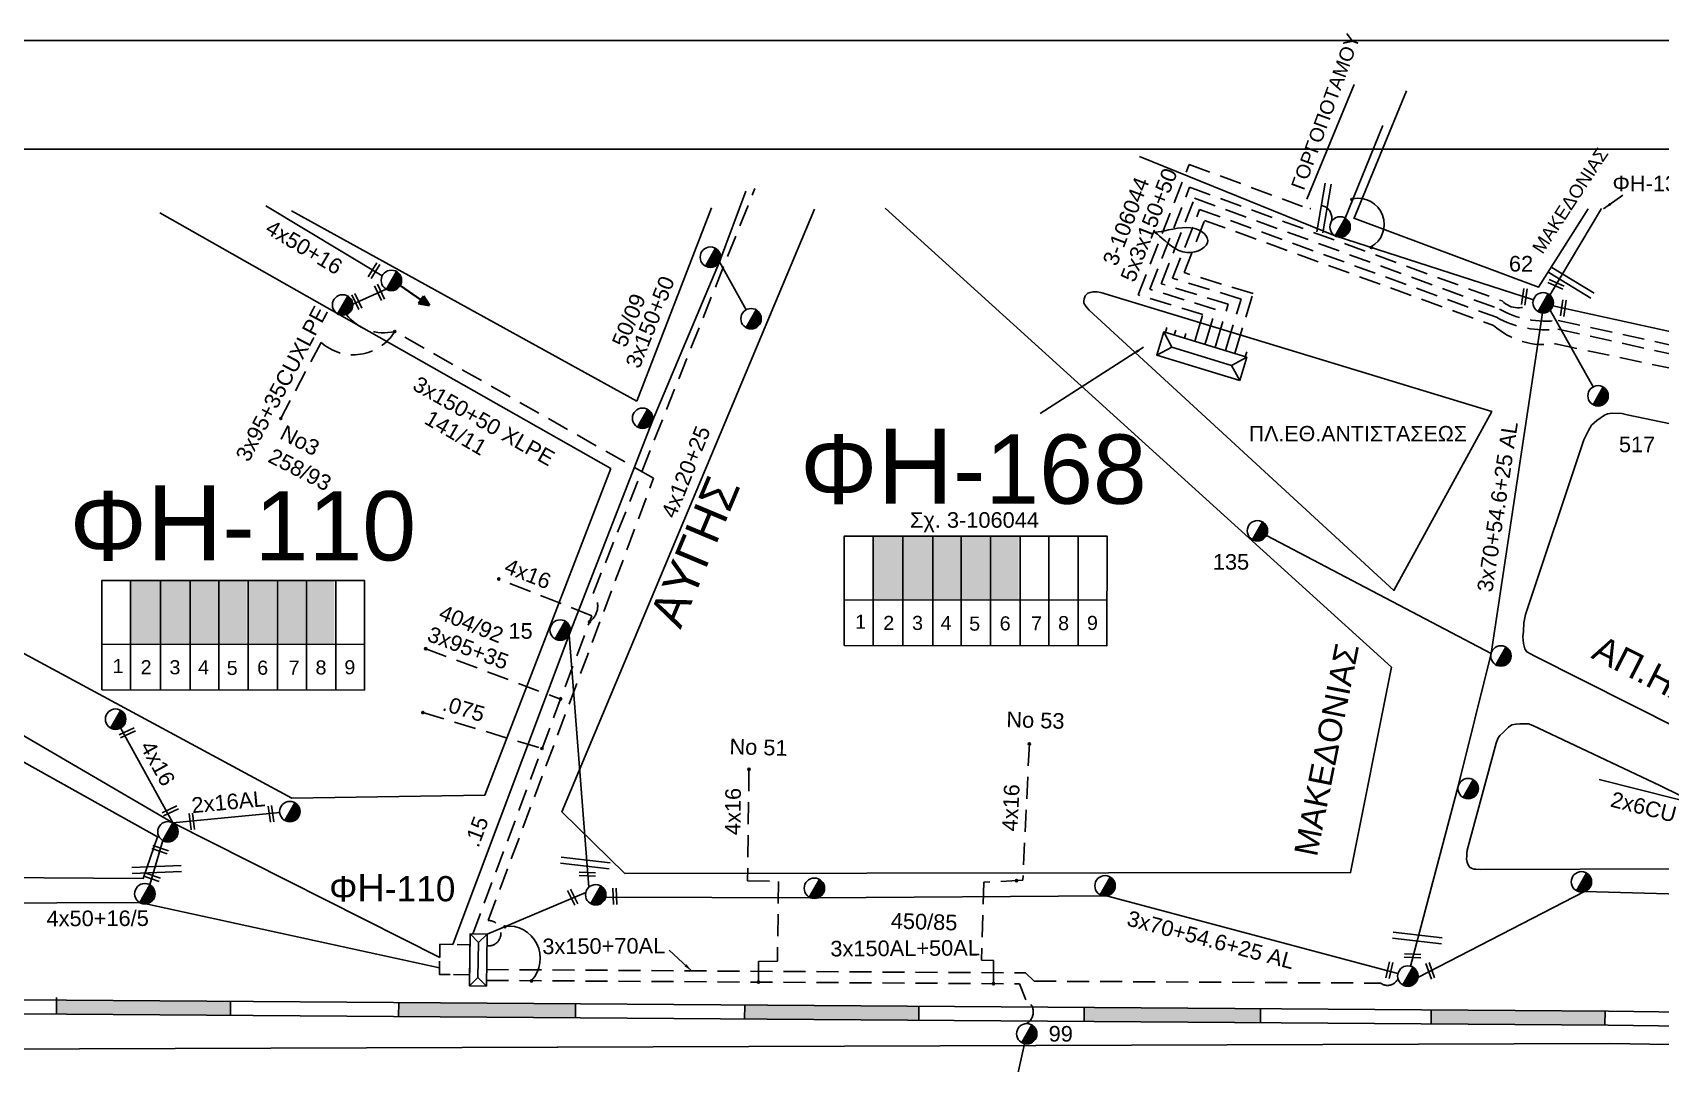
# Model space of a CAD drawing. Header units: millimetres. Extents: x 864 to 3062, y 833 to 2619.
# Drawn here: x 2421.6 to 2609.6, y 1742.5 to 1861.6 of the extents above; entities that cross this region are included whole.
import ezdxf
from ezdxf.enums import TextEntityAlignment as Align

# ---------------------------------------------------------------- set-up
doc = ezdxf.new("R2010")
doc.units = ezdxf.units.MM
doc.linetypes.add('DASHED', pattern=[19.05, 12.7, -6.35])
for name, color, linetype, lineweight in [('.075', 7, 'Continuous', 30), ('.15', 7, 'Continuous', 30), ('2x16', 7, 'Continuous', 30), ('2x6CU', 7, 'Continuous', 30), ('3x150+50', 7, 'Continuous', 30), ('3x150+70AL', 7, 'DASHED', 30), ('3x150AL+50CU', 7, 'Continuous', 30), ('3X48+38', 7, 'Continuous', 30), ('3x70+54.6+25 AL', 7, 'SYN_LINE', 30), ('3x95+35', 7, 'Continuous', 30), ('3x95+35CUXLPE', 7, 'Continuous', 30), ('4x16', 7, 'Continuous', 30), ('4x50+16', 7, 'Continuous', 30), ('4x50+16_5', 7, 'Continuous', 30), ('text διευθύνσεων', 250, 'Continuous', 30), ('Υπόβαθρο ΔΕΗ', 7, 'Continuous', 30)]:
    doc.layers.add(name, color=color, linetype=linetype, lineweight=lineweight)
for name, color, linetype in [('Pillar', 7, 'Continuous'), ('Pillar OTE', 7, 'Continuous'), ('TEXT ΚΑΛΩΔΙΩΝ', 7, 'Continuous'), ('Άγνωστα', 7, 'Continuous'), ('ΑΓΝΩΣΤΟ ΕΝΑΕΡΙΟ ΚΑΛΩΔΙΟ', 7, 'Continuous'), ('Επίτονοι', 7, 'Continuous'), ('Επιγραφές - Σχήματα', 7, 'Continuous'), ('Καλώδια ΧΤ   3x150+50CU', 7, 'DASHED'), ('Καλώδια ΧΤ   3x150AL+50CU', 7, 'DASHED'), ('Μηχανική τομή', 7, 'Continuous'), ('Περίπτερο', 7, 'Continuous'), ('Στύλος ΦΜ', 7, 'Continuous'), ('Στύλος ΦΜ @ 1', 7, 'Continuous'), ('Συνδέσεις', 7, 'Continuous'), ('Τομή', 7, 'Continuous'), ('Υποσταθμός πόλεως', 7, 'Continuous')]:
    doc.layers.add(name, color=color, linetype=linetype)
doc.styles.add('arial', font='arial.ttf')
doc.styles.get("Standard").update_dxf_attribs({"font": 'arial.ttf'})
doc.linetypes.add('SYN_LINE', pattern='A,0.5,-0.0001,["/\\/\\/\\/",Standard,S=0.1,R=0,X=0,Y=-0.05],-0.25', length=0.7501)
doc.dimstyles.new('ISO-25', dxfattribs={"dimtxt": 2.5, "dimasz": 2.5, "dimexe": 1.25, "dimexo": 0.625, "dimtad": 1, "dimtxsty": 'Standard', "dimcen": 2.5, "dimadec": 0, "dimazin": 0, "dimtfac": 1, "dimtmove": 0, "dimatfit": 3, "dimfxl": 1, "dimarcsym": 0})

# ---------------------------------------------------------------- blocks, each defined once
blk = doc.blocks.new('ΥΠΑΡΧΩΝ ΤΣΙΜΕΝΤΕΝΙΟΣ ΣΤΥΛΟΣ')
at = {"layer": 'Στύλος ΦΜ'}
blk.add_hatch(color=7, dxfattribs=at).paths.add_polyline_path([(-1.29, -2.28, 0.574793), (2.62, 0, 0.268822), (1.3, 2.27)])
at = {"layer": 'Στύλος ΦΜ', "color": 7}
blk.add_line((-1.29, -2.28), (1.3, 2.27), dxfattribs=at)
blk.add_circle((0, 0), 2.62, dxfattribs=at)
at = {"layer": 'Στύλος ΦΜ', "flags": 4}
for tag, p in [('ΑΡΙΘΜΟΣ', (-4.68, 8.05)), ('ΤΥΠΟΣ', (-4.91, 3.03))]:
    blk.add_attdef(tag, p, '', height=4, dxfattribs=at)
blk = doc.blocks.new('ΥΠΟΣΤΑΘΜΟΣ ΠΟΛΕΩΣ 9 ΑΝΑΧΩΡΗΣΕΩΝ')
at = {"layer": 'Υποσταθμός πόλεως', "ltscale": 40}
for p, q in [((-9.63, -2.82), (-9.63, -4)), ((-7.12, -2.82), (-7.12, -4)), ((-4.84, -2.82), (-4.84, -4)), ((-2.36, -2.82), (-2.36, -4)), ((0.09, -2.82), (0.09, -4)), ((2.55, -2.82), (2.55, -4)), ((5.02, -2.82), (5.02, -4)), ((7.48, -2.82), (7.48, -4)), ((9.61, -2.82), (9.61, -4))]:
    blk.add_line(p, q, dxfattribs=at)
blk.add_lwpolyline([(-10.02, 2.82), (10.02, 2.82), (10.02, -2.82), (-10.02, -2.82)], close=True, dxfattribs=at)
for points in [[(-7.21, 0), (-10.02, 2.82)], [(-10.02, -2.82), (-7.21, 0)], [(-7.21, 0), (7.21, 0)], [(7.21, 0), (10.02, 2.82)], [(10.02, -2.82), (7.21, 0)]]:
    blk.add_lwpolyline(points, dxfattribs=at)
at = {"layer": 'Υποσταθμός πόλεως', "linetype": 'SYN_LINE', "ltscale": 40, "flags": 1}
for tag, p in [('ΜΕΤΑΣΧΗΜΑΤΙΣΜΟΣ', (10.79, 1.71)), ('ΙΣΧΥΣ', (10.77, -1.08)), ('ΑΡΙΘΜΟΣ', (10.89, -3.8))]:
    blk.add_attdef(tag, p, '', height=1.8, dxfattribs=at)
blk = doc.blocks.new('ΜΗΧΑΝΙΚΗ ΤΟΜΗ')
at = {"layer": 'Μηχανική τομή', "ltscale": 40}
for p, q in [((-1.89, 0.78), (5.69, 0.78)), ((-1.89, -0.77), (5.69, -0.77))]:
    blk.add_line(p, q, dxfattribs=at)
blk = doc.blocks.new('PILLAR YPOSTATHMOU')
at = {"layer": 'Περίπτερο', "ltscale": 40}
for points in [[(540.43, 2525.12), (540.43, 2526.01), (541.51, 2526.01)], [(541.82, 2526.01), (542.91, 2526.01), (542.91, 2524.95)], [(541.59, 2523.53), (540.43, 2523.53), (540.43, 2524.86)], [(542.91, 2524.59), (542.91, 2523.53), (541.92, 2523.53)]]:
    blk.add_lwpolyline(points, dxfattribs=at)
blk = doc.blocks.new('Pillar')
at = {"layer": 'Υποσταθμός πόλεως', "linetype": 'Continuous', "ltscale": 40}
blk.add_lwpolyline([(-8.57, 2.82), (8.57, 2.82), (8.57, -2.82), (-8.57, -2.82)], close=True, dxfattribs=at)
for points in [[(-5.75, 0), (-8.57, 2.82)], [(-8.57, -2.82), (-5.75, 0)], [(-5.75, 0), (5.75, 0)], [(5.75, 0), (8.57, 2.82)], [(8.57, -2.82), (5.75, 0)]]:
    blk.add_lwpolyline(points, dxfattribs=at)
at = {"layer": 'Pillar', "ltscale": 40}
blk.add_attdef('PILLAR', (-5.74, 3.71), '', height=2.52, dxfattribs=at)
blk = doc.blocks.new('_ΣΥΝΔΕΣΗ')
at = {"layer": 'Συνδέσεις', "linetype": 'SYN_LINE', "ltscale": 40}
blk.add_hatch(color=256, dxfattribs=at).paths.add_polyline_path([(0.5, -0.01, 1), (-0.5, -0.01, 1)])
at = {"layer": 'Συνδέσεις'}
blk.add_circle((0, -0.01), 0.5, dxfattribs=at)
blk = doc.blocks.new('ΕΠΙΤΟΝΟΣ')
at = {"layer": 'Επίτονοι', "lineweight": 40, "ltscale": 40}
blk.add_hatch(color=256, dxfattribs=at).paths.add_polyline_path([(-1.13, 6.47), (0, 9.1), (1.13, 6.47)])
for p, q in [((-1.13, 6.47), (0, 9.1)), ((0, 9.1), (1.13, 6.47)), ((1.13, 6.47), (-1.13, 6.47)), ((-1.13, 6.47), (0, 6.47)), ((0, 6.47), (0, 0))]:
    blk.add_line(p, q, dxfattribs=at)
blk = doc.blocks.new('ΤΟΜΗ')
at = {"layer": 'Τομή', "ltscale": 40}
for p, q in [((-5.68, 0), (17.06, 0)), ((-5.68, -2.77), (17.06, -2.77))]:
    blk.add_line(p, q, dxfattribs=at)

msp = doc.modelspace()

# ---------------------------------------------------------------- hatches: boundary and pattern name
at = {"layer": 'Καλώδια ΧΤ   3x150AL+50CU', "linetype": 'DASHED', "lineweight": -3, "ltscale": 0.2}
h = msp.add_hatch(color=62, dxfattribs=at)
h.dxf.hatch_style = 1
h.paths.add_polyline_path([(2522.11, 1803.44), (2518.67, 1803.44), (2518.67, 1796.08), (2522.11, 1796.07)])
h = msp.add_hatch(color=1, dxfattribs=at)
h.dxf.hatch_style = 1
h.paths.add_polyline_path([(2522.11, 1796.07), (2525.55, 1796.07), (2525.55, 1803.44), (2522.11, 1803.44)])
h = msp.add_hatch(color=151, dxfattribs=at)
h.dxf.hatch_style = 1
h.paths.add_polyline_path([(2528.79, 1803.44), (2525.49, 1803.44), (2525.49, 1796.07), (2528.79, 1796.07)])
h = msp.add_hatch(color=30, dxfattribs=at)
h.dxf.hatch_style = 1
h.paths.add_polyline_path([(2532.09, 1803.44), (2528.79, 1803.44), (2528.79, 1796.07), (2532.08, 1796.07)])
h = msp.add_hatch(color=6, dxfattribs=at)
h.dxf.hatch_style = 1
h.paths.add_polyline_path([(2535.47, 1803.43), (2532.17, 1803.43), (2532.17, 1796.07), (2535.47, 1796.06)])
h = msp.add_hatch(color=5, dxfattribs=at)
h.dxf.hatch_style = 1
h.paths.add_polyline_path([(2436.35, 1798.32), (2432.91, 1798.32), (2432.91, 1790.96), (2436.35, 1790.95)])
h = msp.add_hatch(color=2, dxfattribs=at)
h.dxf.hatch_style = 1
h.paths.add_polyline_path([(2436.35, 1790.95), (2439.79, 1790.95), (2439.79, 1798.32), (2436.35, 1798.32)])
h = msp.add_hatch(color=85, dxfattribs=at)
h.dxf.hatch_style = 1
h.paths.add_polyline_path([(2443.03, 1798.32), (2439.73, 1798.32), (2439.73, 1790.95), (2443.03, 1790.95)])
h = msp.add_hatch(color=173, dxfattribs=at)
h.dxf.hatch_style = 1
h.paths.add_polyline_path([(2446.33, 1798.31), (2443.03, 1798.32), (2443.03, 1790.95), (2446.33, 1790.95)])
h = msp.add_hatch(color=30, dxfattribs=at)
h.dxf.hatch_style = 1
h.paths.add_polyline_path([(2449.71, 1798.31), (2446.42, 1798.31), (2446.42, 1790.95), (2449.71, 1790.94)])
h = msp.add_hatch(color=27, dxfattribs=at)
h.dxf.hatch_style = 1
h.paths.add_polyline_path([(2453.11, 1798.31), (2449.81, 1798.31), (2449.81, 1790.94), (2453.11, 1790.94)])
h = msp.add_hatch(color=6, dxfattribs=at)
h.dxf.hatch_style = 1
h.paths.add_polyline_path([(2456.45, 1798.31), (2453.15, 1798.31), (2453.15, 1790.94), (2456.45, 1790.94)])
at = {"layer": 'Υπόβαθρο ΔΕΗ', "lineweight": -3}
h = msp.add_hatch(color=256, dxfattribs=at)
h.dxf.hatch_style = 1
h.paths.add_polyline_path([(2859.81, 1745.16), (2859.78, 1743.54), (2879.53, 1743.28), (2879.55, 1744.9)])
h.paths.add_polyline_path([(2840.38, 1743.79), (2840.4, 1745.42), (2820.35, 1745.68), (2820.33, 1744.06)])
h.paths.add_polyline_path([(2780.39, 1746.21), (2780.37, 1744.59), (2800.64, 1744.32), (2800.66, 1745.94)])
h.paths.add_polyline_path([(2701.55, 1747.25), (2701.53, 1745.63), (2721.21, 1745.37), (2721.23, 1746.99)])
h.paths.add_polyline_path([(2661.7, 1747.77), (2661.67, 1746.15), (2681.85, 1745.89), (2681.87, 1747.51)])
h.paths.add_polyline_path([(2622.54, 1748.29), (2622.52, 1746.67), (2642.4, 1746.41), (2642.42, 1748.03)])
h.paths.add_polyline_path([(2583.13, 1748.69), (2583.12, 1747.07), (2603.19, 1746.92), (2603.2, 1748.54)])
h.paths.add_polyline_path([(2563.4, 1747.21), (2563.41, 1748.83), (2543.05, 1748.98), (2543.03, 1747.35)])
h.paths.add_polyline_path([(2503.84, 1749.26), (2503.82, 1747.64), (2523.95, 1747.49), (2523.96, 1749.11)])
h.paths.add_polyline_path([(2463.88, 1749.55), (2463.86, 1747.92), (2484.28, 1747.78), (2484.29, 1749.4)])
h.paths.add_polyline_path([(2424.37, 1749.83), (2424.35, 1748.21), (2444.44, 1748.06), (2444.45, 1749.69)])
h.paths.add_polyline_path([(2404.87, 1748.35), (2404.88, 1749.97), (2384.52, 1750.12), (2384.51, 1748.5)])
h.paths.add_polyline_path([(2345.61, 1750.29), (2345.61, 1748.67), (2360.71, 1748.67), (2365.16, 1748.64), (2365.17, 1750.26), (2360.72, 1750.29)])
h.paths.add_polyline_path([(2305.81, 1750.3), (2305.81, 1748.67), (2325.96, 1748.67), (2325.96, 1750.29)])

# ---------------------------------------------------------------- linework, layer by layer
at = {"layer": '.075', "color": 85, "linetype": 'DASHED', "lineweight": -3, "ltscale": 0.2}
msp.add_lwpolyline([(2466.67, 1783.05), (2480.43, 1778.89)], dxfattribs=at)
at = {"layer": '.15', "color": 6, "linetype": 'DASHED', "lineweight": -3, "ltscale": 0.2}
msp.add_lwpolyline([(2474.06, 1756.09, 1.052442), (2474.21, 1759.03), (2493.32, 1810.12), (2463.42, 1827.07, -0.290048), (2457.81, 1829.03)], format="xyb", dxfattribs=at)
at = {"layer": '.15', "color": 85, "linetype": 'DASHED', "lineweight": -3, "ltscale": 0.2}
msp.add_lwpolyline([(2472.42, 1757.47), (2486.17, 1794.24)], dxfattribs=at)
at = {"layer": '2x16', "color": 27, "lineweight": -3, "ltscale": 0.2}
msp.add_lwpolyline([(2437.8, 1770.31), (2450.13, 1771.49)], dxfattribs=at)
at = {"layer": '2x6CU', "color": 2, "linetype": 'SYN_LINE', "lineweight": -3, "ltscale": 15}
msp.add_lwpolyline([(2602.51, 1775.3), (2615.95, 1771.91)], dxfattribs=at)
at = {"layer": '3x150+50', "color": 6, "linetype": 'DASHED', "lineweight": -3, "ltscale": 0.2}
msp.add_lwpolyline([(2555.98, 1826.49), (2556.75, 1829.03), (2549.28, 1831.3), (2555.18, 1846.37), (2569.1, 1841.19, -0.79641), (2571.58, 1839.75)], format="xyb", dxfattribs=at)
at = {"layer": '3x150+50', "color": 85, "linetype": 'DASHED', "lineweight": -3, "ltscale": 0.2}
msp.add_lwpolyline([(2485.91, 1793.53, 0.436026), (2486.33, 1796.82), (2504.99, 1843.58)], format="xyb", dxfattribs=at)
at = {"layer": '3x150+50', "color": 30, "linetype": 'DASHED', "lineweight": -3, "ltscale": 0.2}
msp.add_lwpolyline([(2557.16, 1826.13), (2558.22, 1829.63), (2550.61, 1831.95), (2555.22, 1843.73), (2591.33, 1830.6, 0.401964), (2594.87, 1830.44)], format="xyb", dxfattribs=at)
at = {"layer": '3x150+50', "color": 151, "linetype": 'DASHED', "lineweight": -3, "ltscale": 0.2}
msp.add_lwpolyline([(2558.33, 1825.78), (2559.68, 1830.23), (2551.93, 1832.59), (2555.8, 1842.46), (2590.99, 1829.66, 0.162216), (2597.8, 1828.36), (2640.23, 1819.01), (2646.52, 1841.65)], format="xyb", dxfattribs=at)
at = {"layer": '3x150+50', "color": 1, "linetype": 'DASHED', "lineweight": -3, "ltscale": 0.2}
msp.add_lwpolyline([(2559.51, 1825.42), (2561.16, 1830.82), (2553.26, 1833.23), (2556.37, 1841.18), (2590.65, 1828.72, 0.159053), (2597.75, 1827.35), (2641.93, 1817.61, 0.691291), (2643.22, 1818.78)], format="xyb", dxfattribs=at)
at = {"layer": '3x150+50', "color": 62, "linetype": 'DASHED', "lineweight": -3, "ltscale": 0.2}
msp.add_lwpolyline([(2560.6, 1825.08), (2562.54, 1831.45), (2554.58, 1833.87), (2556.95, 1839.91), (2590.31, 1827.78, 0.222779), (2597.47, 1825.65), (2643.01, 1815.96), (2645.11, 1816.96), (2709.71, 1806.44), (2711.58, 1811.46), (2715.42, 1810.68), (2714.61, 1806.65, 0.837244), (2716.85, 1806.74)], format="xyb", dxfattribs=at)
at = {"layer": '3x150+50', "color": 5, "lineweight": -3, "ltscale": 0.2}
msp.add_lwpolyline([(2534.78, 1738.55), (2536.16, 1744.79), (2536.16, 1744.79)], dxfattribs=at)
at = {"layer": '3x150+70AL', "color": 2, "lineweight": -3, "ltscale": 0.2}
msp.add_lwpolyline([(2474.03, 1753.36), (2536.26, 1752.97), (2537.27, 1752.02), (2577.29, 1751.79, 0.483756), (2579.28, 1752.31, -4.521723)], format="xyb", dxfattribs=at)
at = {"layer": '3x150+70AL', "color": 5, "lineweight": -3, "ltscale": 0.2}
msp.add_lwpolyline([(2474.02, 1752.11), (2535.57, 1751.71), (2536.3, 1749.85, -0.603761), (2536.38, 1747.12, -28.084559)], format="xyb", dxfattribs=at)
at = {"layer": '3x150AL+50CU', "color": 5, "linetype": 'DASHED', "lineweight": -3, "ltscale": 0.2}
for points in [[(2504.17, 1763.6), (2507.73, 1763.55), (2507.62, 1754.34), (2505.44, 1754.28), (2505.42, 1751.91)], [(2535.96, 1763.67), (2531.45, 1763.44), (2531.19, 1754.44), (2532.57, 1754.39), (2532.55, 1751.73)]]:
    msp.add_lwpolyline(points, dxfattribs=at)
at = {"layer": '3X48+38', "color": 27, "lineweight": -3, "ltscale": 0.2}
for points in [[(2345.96, 1820.71), (2362.5, 1813.13), (2381.26, 1802.56), (2417.11, 1782.36), (2437.8, 1770.31), (2468.61, 1754.74)], [(2436.64, 1768.26), (2435.14, 1763.14)]]:
    msp.add_lwpolyline(points, dxfattribs=at)
at = {"layer": '3x70+54.6+25 AL', "color": 30, "linetype": 'SYN_LINE', "lineweight": -3, "ltscale": 15}
for points in [[(2573.18, 1840.17), (2577.53, 1850.86)], [(2470.12, 1756.25), (2483.67, 1792.32), (2493.18, 1816.77), (2500.93, 1835.14), (2503.97, 1843.29)], [(2572.02, 1838.13), (2594.93, 1830.75)], [(2595.98, 1829.21), (2590.03, 1789.88), (2586.24, 1774.53), (2580.72, 1753.75)], [(2485.83, 1762.87), (2483.56, 1792.02)]]:
    msp.add_lwpolyline(points, dxfattribs=at)
at = {"layer": '3x70+54.6+25 AL', "color": 6, "linetype": 'SYN_LINE', "lineweight": -3, "ltscale": 15}
for points in [[(2549.43, 1847.28), (2572.02, 1838.13)], [(2596.82, 1831.28), (2602.77, 1841.27)]]:
    msp.add_lwpolyline(points, dxfattribs=at)
at = {"layer": '3x70+54.6+25 AL', "color": 30, "linetype": 'SYN_LINE', "lineweight": -3, "ltscale": 5}
msp.add_lwpolyline([(2500.93, 1835.14), (2504, 1829.58)], dxfattribs=at)
at = {"layer": '3x70+54.6+25 AL', "color": 6, "linetype": 'SYN_LINE', "lineweight": -3, "ltscale": 5}
msp.add_lwpolyline([(2458.58, 1830.24), (2462.44, 1831.96)], dxfattribs=at)
at = {"layer": '3x70+54.6+25 AL', "color": 1, "linetype": 'SYN_LINE', "lineweight": -3, "ltscale": 15}
for points in [[(2596.87, 1829.54), (2601.82, 1820.67)], [(2597.17, 1830.03), (2642.65, 1820.06)]]:
    msp.add_lwpolyline(points, dxfattribs=at)
at = {"layer": '3x70+54.6+25 AL', "color": 5, "linetype": 'SYN_LINE', "lineweight": -3, "ltscale": 15}
for points in [[(2474.09, 1757.45), (2485.48, 1762.27)], [(2487.77, 1761.74), (2512.32, 1761.66), (2545.62, 1761.87), (2579.28, 1752.91)]]:
    msp.add_lwpolyline(points, dxfattribs=at)
at = {"layer": '3x70+54.6+25 AL', "color": 2, "linetype": 'SYN_LINE', "lineweight": -3, "ltscale": 15}
msp.add_lwpolyline([(2839.62, 1758.58), (2823.82, 1758.14), (2801.65, 1758.08), (2775.48, 1758.66), (2742.87, 1759.61), (2715.98, 1759.97), (2691.42, 1761.2), (2670.18, 1761.47), (2636.9, 1761.38), (2600.82, 1762.37), (2581.59, 1752.45)], dxfattribs=at)
at = {"layer": '3x95+35', "color": 85, "linetype": 'DASHED', "lineweight": -3, "ltscale": 0.2}
msp.add_lwpolyline([(2466.99, 1790.43), (2482.57, 1784.6)], dxfattribs=at)
at = {"layer": '3x95+35CUXLPE', "color": 6, "linetype": 'DASHED', "lineweight": -3, "ltscale": 0.2}
msp.add_lwpolyline([(2463.42, 1827.07, -0.471834), (2454.91, 1825.82), (2450.26, 1817.02)], format="xyb", dxfattribs=at)
at = {"layer": '4x16', "color": 85, "linetype": 'DASHED', "lineweight": -3, "ltscale": 0.2}
msp.add_lwpolyline([(2486.17, 1794.24), (2475.43, 1798.48)], dxfattribs=at)
at = {"layer": '4x16', "color": 27, "linetype": 'SYN_LINE', "lineweight": -3, "ltscale": 15}
msp.add_lwpolyline([(2431.76, 1781.27), (2437.8, 1770.31)], dxfattribs=at)
at = {"layer": '4x16', "color": 5, "linetype": 'DASHED', "lineweight": -3, "ltscale": 0.2}
for points in [[(2536.71, 1779.43), (2535.96, 1763.67)], [(2504.33, 1776.49), (2504.17, 1763.6)]]:
    msp.add_lwpolyline(points, dxfattribs=at)
at = {"layer": '4x50+16', "color": 6, "lineweight": -3, "ltscale": 0.2}
msp.add_lwpolyline([(2461.98, 1833.52), (2448.53, 1841.58)], dxfattribs=at)
at = {"layer": '4x50+16_5', "color": 173, "lineweight": -3, "ltscale": 0.2}
msp.add_lwpolyline([(2305.44, 1763.3), (2350.48, 1761.57), (2378.85, 1761.85), (2405.15, 1761.01), (2433.97, 1761.09), (2468.59, 1753.56)], dxfattribs=at)
at = {"layer": 'Pillar OTE', "lineweight": -3, "ltscale": 40}
for points in [[(2515.34, 1790.8), (2515.34, 1803.44), (2545.68, 1803.44), (2545.67, 1790.77), (2515.34, 1790.8)], [(2518.67, 1790.79), (2518.67, 1803.44)], [(2522.11, 1790.79), (2522.11, 1803.44)], [(2525.55, 1790.79), (2525.55, 1803.44)], [(2528.85, 1790.78), (2528.85, 1803.44)], [(2532.23, 1790.78), (2532.23, 1803.44)], [(2535.63, 1790.78), (2535.63, 1803.44)], [(2538.97, 1790.77), (2538.97, 1803.44)], [(2542.35, 1790.77), (2542.36, 1803.44)], [(2429.58, 1785.68), (2429.59, 1798.32), (2459.92, 1798.31), (2459.92, 1785.65), (2429.58, 1785.68)], [(2432.91, 1785.67), (2432.91, 1798.32)], [(2436.35, 1785.67), (2436.35, 1798.32)], [(2439.79, 1785.67), (2439.79, 1798.32)], [(2443.09, 1785.66), (2443.09, 1798.32)], [(2446.48, 1785.66), (2446.48, 1798.31)], [(2449.87, 1785.66), (2449.87, 1798.31)], [(2453.21, 1785.65), (2453.21, 1798.31)], [(2456.6, 1785.65), (2456.6, 1798.31)], [(2515.34, 1796.08), (2545.67, 1796.05)], [(2429.58, 1790.96), (2459.92, 1790.93)]]:
    msp.add_lwpolyline(points, dxfattribs=at)
at = {"layer": 'ΑΓΝΩΣΤΟ ΕΝΑΕΡΙΟ ΚΑΛΩΔΙΟ', "color": 30, "linetype": 'Continuous', "lineweight": -3, "ltscale": 0.2}
msp.add_lwpolyline([(2590.03, 1789.88), (2564.09, 1803.51)], dxfattribs=at)
at = {"layer": 'Επιγραφές - Σχήματα', "lineweight": -3}
msp.add_lwpolyline([(863.7, 1860.67), (3062.46, 1860.7), (3062.47, 841.56), (863.7, 841.54)], close=True, dxfattribs=at)
at = {"layer": 'Καλώδια ΧΤ   3x150+50CU', "color": 7, "linetype": 'Continuous', "ltscale": 0.2}
for centre, radius, start, end in [((2574.7, 1839.46), 3, 298.9785, 101.8979), ((2476.5, 1754.66), 3.73, 316.8264, 96.3278)]:
    msp.add_arc(centre, radius, start, end, dxfattribs=at)
at = {"layer": 'Υπόβαθρο ΔΕΗ', "lineweight": -3}
for points in [[(2574.23, 1855.6), (2568.77, 1842.35)], [(2574.17, 1840.07), (2580.28, 1854.89)], [(2359.81, 1840.79), (2350.86, 1827.49), (2451.55, 1773.15), (2473.81, 1773.49), (2488.38, 1811.25)], [(2488.38, 1811.25), (2436.28, 1840.78)], [(2451.48, 1841.03), (2491.38, 1819.03)], [(2511.89, 1841.22), (2482.73, 1771.57), (2489.98, 1764.46), (2573.81, 1764.57), (2578.54, 1788.28), (2520.06, 1841.33)], [(2491.38, 1819.03), (2500, 1841.37)], [(2601.26, 1841.25), (2595.53, 1832.21), (2574.3, 1840.14)], [(1812.14, 1838.39), (1845.83, 1819.29), (1880.97, 1799.92), (1916.32, 1780.6), (1931.8, 1772.06), (1937.59, 1769.1), (1941.47, 1767.68), (1949.41, 1765.06), (1956.22, 1763.56), (1964.55, 1761.07), (1970.41, 1759.98), (1991.35, 1755.74), (2008.12, 1753.28), (2029.66, 1750.84), (2057.4, 1749.3), (2099.94, 1749.02), (2132.97, 1748.94), (2170.24, 1748.75), (2278.57, 1748.68), (2360.71, 1748.67), (2603.56, 1746.92), (2859.78, 1743.54), (2888.18, 1743.16)], [(1815.86, 1838.14), (1846.63, 1820.7), (1881.76, 1801.34), (1917.08, 1782.03), (1933.36, 1773.82), (1938.48, 1771.02), (1942.39, 1769.7), (1948.97, 1767.41), (1956.68, 1765.11), (1964.93, 1762.65), (1970.72, 1761.57), (1991.63, 1757.34), (2008.33, 1754.89), (2029.8, 1752.46), (2057.46, 1750.92), (2099.95, 1750.64), (2132.97, 1750.56), (2170.25, 1750.38), (2278.57, 1750.3), (2360.72, 1750.29), (2603.58, 1748.54), (2859.81, 1745.16), (2888.2, 1744.78)], [(2652.44, 1807.74), (2605.77, 1817.45), (2605.13, 1817.59), (2604.03, 1817.62), (2603.49, 1817.57), (2603.15, 1817.42), (2602.76, 1817.14), (2602.23, 1816.78), (2601.64, 1816.24), (2601.29, 1815.62), (2600.73, 1814.56), (2594.02, 1794.36), (2593.83, 1793.4), (2593.77, 1792.46), (2593.69, 1791.79), (2593.77, 1791.02), (2593.94, 1790.43), (2594.15, 1790.07), (2595.01, 1789.59), (2639.76, 1767.09)], [(2624.01, 1767.51), (2609.53, 1774.62), (2594.85, 1781.54), (2594.37, 1781.75), (2593.85, 1781.74), (2593.35, 1781.75), (2592.92, 1781.71), (2592.44, 1781.62), (2592.05, 1781.37), (2591.72, 1781.02), (2591.38, 1780.72), (2591.06, 1780.41), (2590.8, 1780.04), (2590.64, 1779.51), (2587.26, 1767.16), (2587.22, 1766.79), (2587.22, 1766.51), (2587.2, 1766.12), (2587.27, 1765.78), (2587.36, 1765.53), (2587.46, 1765.34), (2587.59, 1765.15), (2587.68, 1765.11), (2587.86, 1765.04), (2588.06, 1764.97), (2588.29, 1764.94), (2588.77, 1764.9), (2623.39, 1765.04)], [(2424.37, 1750.14), (2424.35, 1748.21)], [(2444.45, 1749.69), (2444.44, 1748.06)], [(2463.88, 1749.55), (2463.86, 1747.92)], [(2484.29, 1749.4), (2484.28, 1747.78)], [(2503.84, 1749.26), (2503.82, 1747.64)], [(2523.96, 1749.11), (2523.95, 1747.49)], [(2543.05, 1748.98), (2543.03, 1747.35)], [(2563.41, 1748.83), (2563.4, 1747.21)], [(2583.13, 1748.69), (2583.12, 1747.07)], [(2603.2, 1748.54), (2603.19, 1746.92)], [(2306.73, 1743.96), (2360.69, 1743.96), (2603.75, 1744.83), (2860.2, 1740.55), (2888.5, 1740.1)]]:
    msp.add_lwpolyline(points, dxfattribs=at)
for points in [[(895.62, 1848.12), (2896.63, 1848.12), (2896.63, 844.79), (895.62, 844.79)], [(2544.95, 1831.58), (2590.11, 1817.83), (2578.82, 1797.17), (2543.62, 1829.53), (2543.34, 1829.83), (2543.14, 1830.11), (2543.01, 1830.35), (2543, 1830.63), (2543.03, 1830.86), (2543.17, 1831.2), (2543.3, 1831.35), (2543.48, 1831.49), (2543.75, 1831.57), (2544.06, 1831.64), (2544.31, 1831.64), (2544.56, 1831.64)], [(2345.34, 1819.35), (2310.93, 1769.93), (2313.79, 1764.67), (2434.36, 1763.87), (2436.03, 1768.69)]]:
    msp.add_lwpolyline(points, close=True, dxfattribs=at)
msp.add_open_spline([(2551.6, 1838.57), (2552.39, 1838.68), (2555.77, 1839.72), (2558.38, 1837.22), (2554.32, 1835.33), (2551.01, 1839.09), (2550.8, 1838.47), (2551.6, 1838.57)], degree=3, dxfattribs=at)

# ---------------------------------------------------------------- block references
at = {"layer": '3x150+50', "lineweight": -3, "ltscale": 0.2, "zscale": 0.7, "rotation": 89.24227492873995}
for name, p, xscale, yscale in [('PILLAR YPOSTATHMOU', (5994.68, 949.5), 1.4, 1.4), ('Pillar', (2473.06, 1754.47), 0.35, 0.35)]:
    msp.add_blockref(name, p, dxfattribs=dict(at, xscale=xscale, yscale=yscale))
at = {"layer": 'Επίτονοι', "lineweight": -3, "xscale": 0.4499999999998181, "yscale": 0.4499999999998181, "zscale": 0.4499999999998181, "rotation": 235.8383286989934}
msp.add_blockref('ΕΠΙΤΟΝΟΣ', (2464.03, 1832.37), dxfattribs=at)
at = {"layer": 'Μηχανική τομή', "lineweight": -3, "zscale": 0.4999999999999997}
for p, xscale, yscale, rotation in [((2461.27, 1834.5), 0.2499999999999995, 0.2499999999999995, 237.8084989847549), ((2597.96, 1832.32), 0.2499999999999997, 0.2499999999999997, 155.7370633463726), ((2458.84, 1830.97), 0.2499999999999996, 0.2499999999999996, 295.6169979695235), ((2461.44, 1832.02), 0.2499999999999996, 0.2499999999999996, 295.6169979695235), ((2593.8, 1830.62), 0.2499999999999997, 0.2499999999999997, 81.96863215315341), ((2598.32, 1829.31), 0.2499999999999997, 0.2499999999999997, 81.96863215315341), ((2432.96, 1780.9), 0.2499999999999995, 0.2499999999999995, 205.3520141309756), ((2437.92, 1771.9), 0.2499999999999995, 0.2499999999999995, 205.3520141309756), ((2439.92, 1770.93), 0.2499999999999995, 0.2499999999999995, 277.8083547079573), ((2449.07, 1771.81), 0.2499999999999995, 0.2499999999999995, 277.8083547079573), ((2435.87, 1767.37), 0.2499999999999996, 0.2499999999999996, 340.9266017836053), ((2434.94, 1764.19), 0.2499999999999996, 0.2499999999999996, 340.9266017836053), ((2485.18, 1764.4), 0.2499999999999996, 0.2499999999999996, 358.1064856519508), ((2483.76, 1762.15), 0.2499999999999996, 0.2499999999999996, 295.6169979695235), ((2488.81, 1762.29), 0.2499999999999996, 0.2499999999999996, 272.3236392139241), ((2578.39, 1753.75), 0.2499999999999996, 0.2499999999999996, 257.716989652769), ((2581.44, 1754.93), 0.2499999999999997, 0.2499999999999997, 177.536299468955), ((2583.17, 1752.77), 0.2499999999999997, 0.2499999999999997, 109.2427283861202)]:
    msp.add_blockref('ΜΗΧΑΝΙΚΗ ΤΟΜΗ', p, dxfattribs=dict(at, xscale=xscale, yscale=yscale, rotation=rotation))
at = {"layer": 'Στύλος ΦΜ @ 1', "lineweight": -3, "ltscale": 40, "xscale": 0.4499999999998181, "yscale": 0.4499999999998181, "zscale": 0.4499999999998181}
for p in [(2572.6, 1839.15), (2499.87, 1835.66), (2463.03, 1832.98), (2457.4, 1830.14), (2504.57, 1828.55), (2492.04, 1817.05), (2591.17, 1789.59), (2431.18, 1782.29), (2587.39, 1774.27), (2451.3, 1771.61), (2437.22, 1769.28), (2511.88, 1762.75), (2545.45, 1763.03), (2600.47, 1763.49), (2434.56, 1762.12), (2486.63, 1762), (2580.42, 1752.61)]:
    msp.add_blockref('ΥΠΑΡΧΩΝ ΤΣΙΜΕΝΤΕΝΙΟΣ ΣΤΥΛΟΣ', p, dxfattribs=at)
at = {"layer": 'Στύλος ΦΜ @ 1', "lineweight": -3, "ltscale": 40}
ref = msp.add_blockref('ΥΠΑΡΧΩΝ ΤΣΙΜΕΝΤΕΝΙΟΣ ΣΤΥΛΟΣ', (2596.05, 1830.39), dxfattribs=dict(at, xscale=0.4499999999998181, yscale=0.4499999999998181, zscale=0.4499999999998181))
ref.add_attrib('ΤΥΠΟΣ', '62', (2592.1, 1834), dxfattribs={"layer": 'Στύλος ΦΜ', "height": 1.8, "flags": 4})
ref = msp.add_blockref('ΥΠΑΡΧΩΝ ΤΣΙΜΕΝΤΕΝΙΟΣ ΣΤΥΛΟΣ', (2602.39, 1819.64), dxfattribs=dict(at, xscale=0.4499999999998181, yscale=0.4499999999998181, zscale=0.4499999999998181))
ref.add_attrib('ΤΥΠΟΣ', '517', (2604.8, 1813.13), dxfattribs={"layer": 'Στύλος ΦΜ', "height": 1.8, "flags": 4})
ref = msp.add_blockref('ΥΠΑΡΧΩΝ ΤΣΙΜΕΝΤΕΝΙΟΣ ΣΤΥΛΟΣ', (2563.05, 1804.05), dxfattribs=dict(at, xscale=0.4499999999998181, yscale=0.4499999999998181, zscale=0.4499999999998181))
ref.add_attrib('ΤΥΠΟΣ', '135', (2557.9, 1799.56), dxfattribs={"layer": 'Στύλος ΦΜ', "height": 1.8, "flags": 4})
ref = msp.add_blockref('ΥΠΑΡΧΩΝ ΤΣΙΜΕΝΤΕΝΙΟΣ ΣΤΥΛΟΣ', (2482.52, 1792.58), dxfattribs=dict(at, xscale=0.4499999999998502, yscale=0.4499999999998502, zscale=0.4499999999998502))
ref.add_attrib('ΤΥΠΟΣ', '15', (2476.55, 1791.58), dxfattribs={"layer": 'Στύλος ΦΜ', "height": 1.8, "rotation": 360, "flags": 4})
ref = msp.add_blockref('ΥΠΑΡΧΩΝ ΤΣΙΜΕΝΤΕΝΙΟΣ ΣΤΥΛΟΣ', (2536.41, 1745.94), dxfattribs=dict(at, xscale=0.4499999999998181, yscale=0.4499999999998181, zscale=0.4499999999998181))
ref.add_attrib('ΤΥΠΟΣ', '99', (2538.94, 1745.04), dxfattribs={"layer": 'Στύλος ΦΜ', "height": 1.8, "flags": 4})
at = {"layer": 'Συνδέσεις', "lineweight": -3, "xscale": 0.25, "yscale": 0.25, "zscale": 0.25}
for p in [(2573.95, 1842.33), (2576.21, 1836.78), (2463.42, 1827.07), (2450.27, 1817.02), (2475.43, 1798.48), (2485.91, 1793.54), (2466.99, 1790.44), (2482.57, 1784.61), (2466.67, 1783.05), (2480.43, 1778.9), (2536.71, 1779.43), (2504.33, 1776.49), (2535.23, 1763.64), (2476.13, 1758.3), (2479.21, 1752.05), (2505.42, 1751.91), (2532.56, 1751.73)]:
    msp.add_blockref('_ΣΥΝΔΕΣΗ', p, dxfattribs=at)
at = {"layer": 'Τομή', "lineweight": -3, "xscale": 0.2499999999999995, "yscale": 0.2499999999999995, "zscale": 0.2499999999999995}
for p, rotation in [((2571.31, 1842.69), 260.2805924633613), ((2600.35, 1831.66), 148.7035922564114), ((2434.48, 1765.21), 2.531092640073206), ((2486.79, 1765.16), 173.2691949836102), ((2582.88, 1756.49), 173.2691949836102)]:
    msp.add_blockref('ΤΟΜΗ', p, dxfattribs=dict(at, rotation=rotation))
at = {"layer": 'Υποσταθμός πόλεως', "lineweight": -3, "xscale": 0.4999999999999998, "yscale": 0.4999999999999998, "zscale": 0.4999999999999998, "rotation": 163.0684819059749}
msp.add_blockref('ΥΠΟΣΤΑΘΜΟΣ ΠΟΛΕΩΣ 9 ΑΝΑΧΩΡΗΣΕΩΝ', (2556.62, 1824.21), dxfattribs=at)

# ---------------------------------------------------------------- texts
at = {"lineweight": -3, "ltscale": 30, "char_height": 1.63, "width": 11.2573, "attachment_point": 1}
for s, insert in [('1', (2516.59, 1794.36)), ('2', (2519.83, 1794.22)), ('3', (2523.16, 1794.22)), ('4', (2526.46, 1794.22)), ('5', (2529.76, 1794.14)), ('6', (2533.28, 1794.17)), ('7', (2536.91, 1794.17)), ('8', (2540.03, 1794.2)), ('9', (2543.36, 1794.22)), ('1', (2430.83, 1789.24)), ('2', (2434.07, 1789.1)), ('3', (2437.4, 1789.1)), ('4', (2440.7, 1789.1)), ('5', (2444.01, 1789.02)), ('6', (2447.53, 1789.05)), ('7', (2451.16, 1789.05)), ('8', (2454.27, 1789.08)), ('9', (2457.6, 1789.1))]:
    msp.add_mtext(s, dxfattribs=dict(at, insert=insert))
at = {"layer": 'text διευθύνσεων', "color": 7, "lineweight": -3}
for s, height, rotation, p in [('ΓΟΡΓΟΠΟΤΑΜΟΥ', 1.6204, 69.8506, (2570.91, 1852.47)), ('MAKEΔONIAΣ', 1.528, 56.7446, (2599.17, 1842.2)), ('ΑΥΓΗΣ', 4, 67.2816, (2498.05, 1801.67)), ('ΜΑΚΕΔΟΝΙΑΣ', 2.715, 78.7158, (2571.02, 1778.77)), ('AΠ.ΗΛΕΚΤΡΑΣ', 3, 333, (2615.13, 1784.14))]:
    msp.add_text(s, height=height, rotation=rotation, dxfattribs=at).set_placement(p, align=Align.MIDDLE_CENTER)
at = {"layer": 'TEXT ΚΑΛΩΔΙΩΝ', "linetype": 'Continuous', "lineweight": -3, "ltscale": 0.2}
for s, rotation, p in [('5x3x150+50', 68.6173, (2550.52, 1839.39)), ('4x50+16', 329.0613, (2452.96, 1836.82)), ('3x150+50', 68.2545, (2492.9, 1828.17)), ('3x95+35CUXLPE', 62.1945, (2450.36, 1821.05)), ('3x150+50 XLPE', 330.4535, (2473.71, 1816.73)), ('4x120+25', 68.2545, (2497.03, 1810.86)), ('3x70+54.6+25 AL', 81.3996, (2590.77, 1806.83)), ('4x16', 338.4695, (2478.8, 1799.09)), ('3x95+35', 339.4894, (2471.9, 1790.52)), ('.075', 343.2114, (2471.4, 1783.5)), ('4x16', 298.8583, (2436.06, 1777.19)), ('2x16AL', 5.5072, (2444.2, 1772.73)), ('4x16', 89.2972, (2502.47, 1771.62)), ('4x16', 87.2569, (2534.56, 1772.06)), ('2x6CU', 345.8629, (2607.65, 1772.15)), ('.15', 69.4894, (2472.84, 1769.3)), ('4x50+16/5', 0.1621, (2429.11, 1759.28)), ('3x70+54.6+25 AL', 345.0976, (2557.67, 1756.8)), ('3x150+70AL', 0.3716, (2487.56, 1756.08)), ('3x150AL+50AL', 0.3716, (2522.36, 1755.83))]:
    msp.add_text(s, height=1.8, rotation=rotation, dxfattribs=at).set_placement(p, align=Align.MIDDLE_CENTER)
at = {"layer": 'Άγνωστα', "lineweight": -3, "ltscale": 40, "char_height": 1.8, "attachment_point": 1, "style": 'arial'}
for s, insert, width, rotation in [('3-106044', (2545.12, 1835.17), 27.758, 69), ('50/09', (2488.44, 1825.8), 29.2205, 68), ('No3\\P258/93', (2450.83, 1816.35), 27.758, 332.8504), ('141/11', (2467.6, 1818.07), 29.2205, 330), ('404/92', (2469.04, 1795.57), 29.2205, 337.9818), ('No 53', (2534.09, 1783.17), 27.758, 358.2148), ('No 51', (2502.11, 1780.05), 27.758, 358.2148), ('450/85', (2520.74, 1759.91), 27.758, 358.2148)]:
    msp.add_mtext(s, dxfattribs=dict(at, insert=insert, width=width, rotation=rotation))
at = {"layer": 'Άγνωστα', "lineweight": -3, "ltscale": 40, "insert": (2604.06, 1845.07), "char_height": 1.8, "width": 27.758, "attachment_point": 1, "line_spacing_factor": 3, "style": 'arial'}
msp.add_mtext('ΦΗ-13/2η', dxfattribs=at)
at = {"layer": 'Άγνωστα', "lineweight": -3, "ltscale": 40, "insert": (2522.92, 1806.2), "char_height": 1.8, "width": 27.758, "attachment_point": 1, "style": 'arial'}
msp.add_mtext('Σχ. 3-106044', dxfattribs=at)
at = {"layer": 'Υπόβαθρο ΔΕΗ', "lineweight": -3, "attachment_point": 1}
for s, insert, char_height, width in [('ΠΛ.ΕΘ.ΑΝΤΙΣΤΑΣΕΩΣ', (2562.05, 1816.16), 1.7663, 18.6912), ('Φ{\\H1.0833x;H}-168', (2510.24, 1815.84), 8, 84.6573), ('Φ{\\H1.0833x;H}-110', (2425.86, 1809.29), 8, 84.6573), ('Φ{\\H1.0833x;H}-110', (2455.85, 1764.4), 2.9128, 30.8242)]:
    msp.add_mtext(s, dxfattribs=dict(at, insert=insert, char_height=char_height, width=width))

# ---------------------------------------------------------------- leaders
at = {"layer": 'Επιγραφές - Σχήματα', "lineweight": -3, "ltscale": 40}
for points in [[(2603.01, 1841.24), (2605.25, 1842.82)], [(2497.72, 1753.19), (2495.12, 1755.6)]]:
    msp.add_leader(points, dimstyle='ISO-25', override={"dimasz": 1, "dimtad": 0}, dxfattribs=at)
at = {"layer": 'Επιγραφές - Σχήματα', "lineweight": -3, "ltscale": 60}
msp.add_leader([(2549.9, 1825.25), (2537.97, 1817.58)], dimstyle='ISO-25', override={"dimasz": 1, "dimtad": 0}, dxfattribs=at)

doc.saveas('drawing.dxf')
